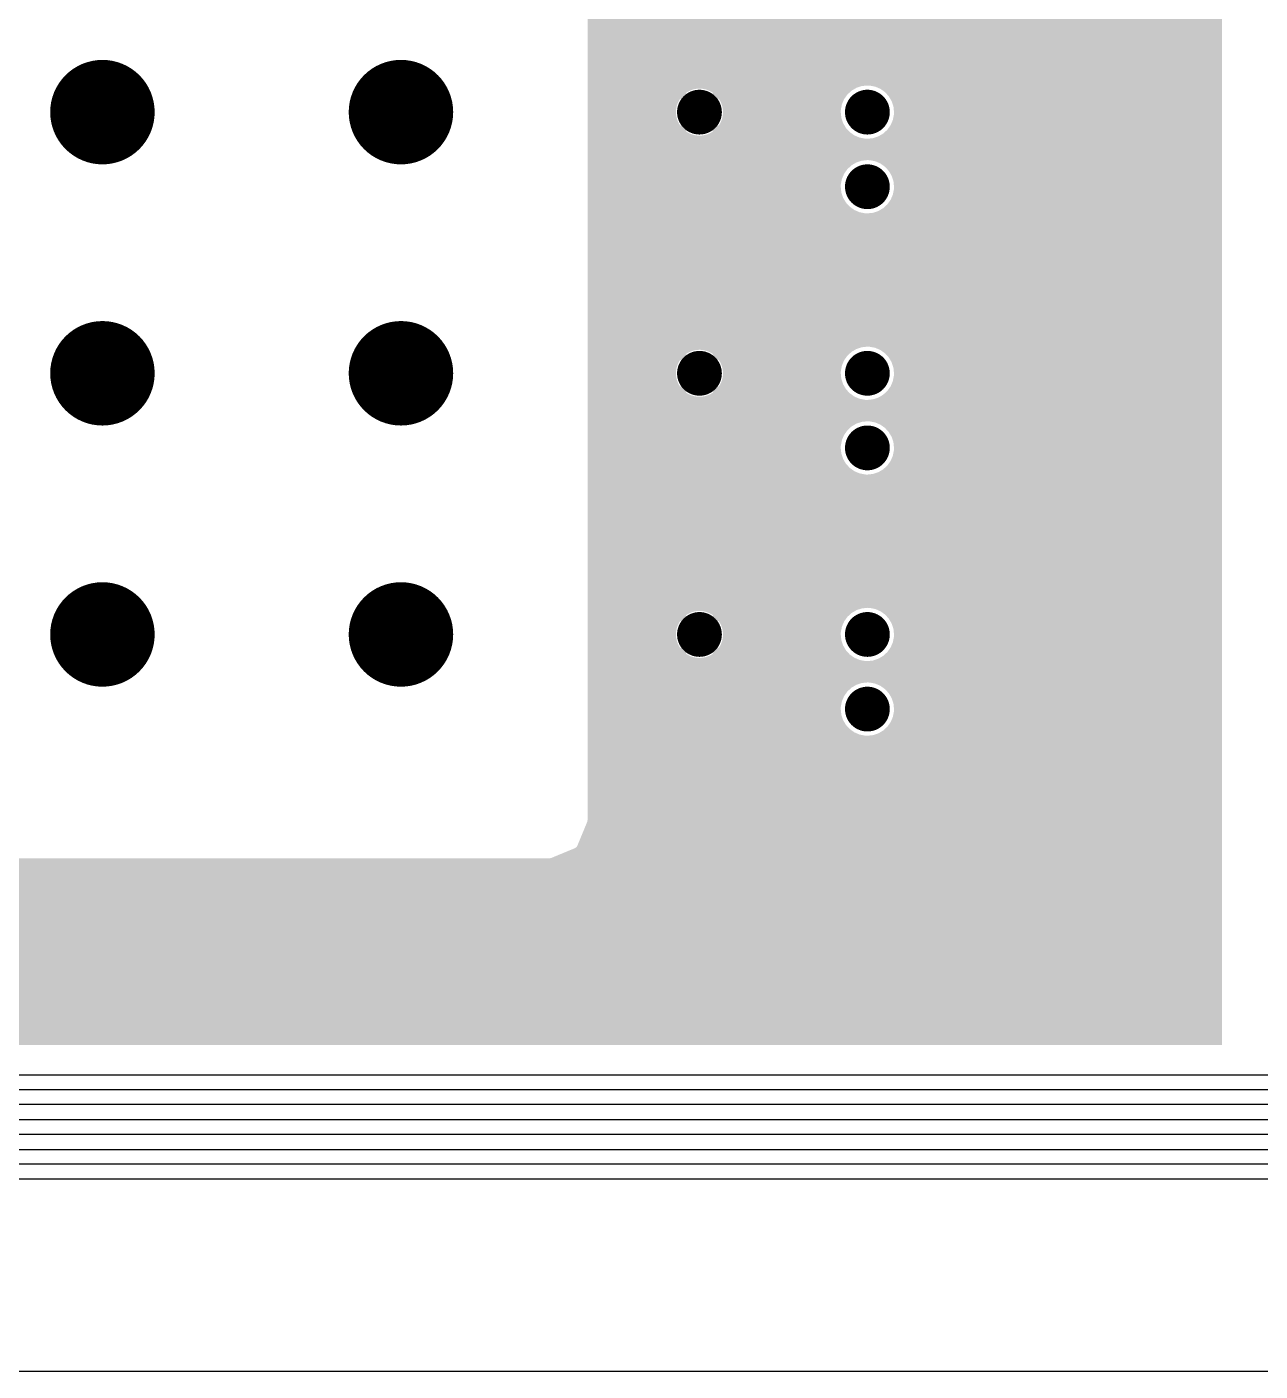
# Model space of a CAD drawing. Extents: x 295 to 953, y 10 to 290.
# Drawn here: x 743.4 to 778.03, y 85 to 122.75 of the extents above; entities that cross this region are included whole.
import ezdxf

# ---------------------------------------------------------------- set-up
doc = ezdxf.new("R2010")
doc.units = 0
doc.header["$LTSCALE"] = 5
doc.header["$MEASUREMENT"] = 0
doc.layers.get('0').update_dxf_attribs({"linetype": 'CONTINUOUS', "lineweight": 25})

msp = doc.modelspace()

# ---------------------------------------------------------------- linework, layer by layer
for p, q in [((547.92, 93.323), (820.335, 93.323)), ((547.501, 92.904), (820.754, 92.904)), ((821.173, 92.485), (547.082, 92.485)), ((546.663, 92.066), (821.592, 92.066)), ((822.011, 91.647), (546.243, 91.647)), ((545.824, 91.228), (822.43, 91.228)), ((822.849, 90.809), (545.405, 90.809)), ((823.269, 90.39), (544.986, 90.39)), ((510.427, 85), (863.527, 85.004)), ((510.427, 85), (863.527, 85.004))]:
    msp.add_line(p, q)
for points, const_width in [([(744.792, 120.355, 1), (746.259, 120.355, 1)], 1.467), ([(753.174, 120.355, 1), (754.641, 120.355, 1)], 1.467), ([(761.975, 120.355, 1), (762.604, 120.355, 1)], 0.629), ([(766.69, 120.355, 1), (767.319, 120.355, 1)], 0.629), ([(766.69, 118.26, 1), (767.319, 118.26, 1)], 0.629), ([(744.792, 113.021, 1), (746.259, 113.021, 1)], 1.467), ([(753.174, 113.021, 1), (754.641, 113.021, 1)], 1.467), ([(761.975, 113.021, 1), (762.604, 113.021, 1)], 0.629), ([(766.69, 113.021, 1), (767.319, 113.021, 1)], 0.629), ([(766.69, 110.926, 1), (767.319, 110.926, 1)], 0.629), ([(744.792, 105.687, 1), (746.259, 105.687, 1)], 1.467), ([(753.174, 105.687, 1), (754.641, 105.687, 1)], 1.467), ([(761.975, 105.687, 1), (762.604, 105.687, 1)], 0.629), ([(766.69, 105.687, 1), (767.319, 105.687, 1)], 0.629), ([(766.69, 103.591, 1), (767.319, 103.591, 1)], 0.629)]:
    msp.add_lwpolyline(points, format="xyb", close=True, dxfattribs=dict(const_width=const_width))
for points in [[(759.146, 121.103), (759.146, 124.846), (776.958, 121.103), (776.958, 124.846)], [(759.146, 121.087), (759.146, 121.103), (766.847, 121.087), (767.004, 121.103)], [(759.146, 121.037), (759.146, 121.087), (766.697, 121.037), (766.847, 121.087)], [(759.146, 121.015), (759.146, 121.037), (766.659, 121.015), (766.697, 121.037)], [(759.146, 121.014), (759.146, 121.015), (762.242, 121.014), (762.289, 121.015)], [(759.146, 121.009), (759.146, 121.014), (762.196, 121.009), (762.242, 121.014)], [(759.146, 121), (759.146, 121.009), (762.149, 121), (762.196, 121.009)], [(759.146, 120.989), (759.146, 121), (762.104, 120.989), (762.149, 121)], [(759.146, 120.974), (759.146, 120.989), (762.059, 120.974), (762.104, 120.989)], [(759.146, 120.956), (759.146, 120.974), (762.016, 120.956), (762.059, 120.974)], [(759.146, 120.935), (759.146, 120.956), (761.974, 120.935), (762.016, 120.956)], [(759.146, 120.911), (759.146, 120.935), (761.933, 120.911), (761.974, 120.935)], [(759.146, 120.893), (759.146, 120.911), (761.906, 120.893), (761.933, 120.911)], [(759.146, 120.773), (759.146, 120.893), (762.025, 120.773), (761.906, 120.893)], [(762.061, 120.794), (762.092, 120.809), (762.518, 120.794), (762.487, 120.809)], [(762.092, 120.809), (762.098, 120.811), (762.487, 120.809), (762.481, 120.811)], [(762.098, 120.811), (762.129, 120.823), (762.481, 120.811), (762.449, 120.823)], [(762.129, 120.823), (762.136, 120.825), (762.449, 120.823), (762.443, 120.825)], [(762.136, 120.825), (762.169, 120.835), (762.443, 120.825), (762.41, 120.835)], [(762.169, 120.835), (762.176, 120.836), (762.41, 120.835), (762.404, 120.836)], [(762.176, 120.836), (762.208, 120.843), (762.404, 120.836), (762.369, 120.843)], [(762.208, 120.843), (762.217, 120.844), (762.369, 120.843), (762.364, 120.844)], [(762.217, 120.844), (762.249, 120.848), (762.364, 120.844), (762.328, 120.848)], [(762.249, 120.848), (762.261, 120.849), (762.328, 120.848), (762.324, 120.849)], [(762.261, 120.849), (762.289, 120.85), (762.324, 120.849), (762.289, 120.85)], [(762.322, 121.015), (762.289, 121.015), (766.658, 121.015), (766.659, 121.015)], [(762.369, 121.011), (762.322, 121.015), (766.651, 121.011), (766.658, 121.015)], [(762.415, 121.003), (762.369, 121.011), (766.639, 121.003), (766.651, 121.011)], [(762.461, 120.993), (762.415, 121.003), (766.621, 120.993), (766.639, 121.003)], [(762.506, 120.979), (762.461, 120.993), (766.597, 120.979), (766.621, 120.993)], [(762.55, 120.962), (762.506, 120.979), (766.568, 120.962), (766.597, 120.979)], [(762.559, 120.957), (762.55, 120.962), (766.56, 120.957), (766.568, 120.962)], [(762.554, 120.773), (762.631, 120.851), (766.389, 120.773), (766.444, 120.851)], [(762.593, 120.942), (762.559, 120.957), (766.543, 120.942), (766.56, 120.957)], [(762.634, 120.919), (762.593, 120.942), (766.518, 120.919), (766.543, 120.942)], [(762.631, 120.851), (762.673, 120.893), (766.444, 120.851), (766.49, 120.893)], [(762.673, 120.893), (762.634, 120.919), (766.49, 120.893), (766.518, 120.919)], [(767.07, 121.101), (767.004, 121.103), (776.958, 121.101), (776.958, 121.103)], [(767.225, 121.07), (767.07, 121.101), (776.958, 121.07), (776.958, 121.101)], [(767.371, 121.008), (767.225, 121.07), (776.958, 121.008), (776.958, 121.07)], [(767.5, 120.916), (767.371, 121.008), (776.958, 120.916), (776.958, 121.008)], [(767.606, 120.799), (767.5, 120.916), (776.958, 120.799), (776.958, 120.916)], [(767.686, 120.663), (767.606, 120.799), (776.958, 120.663), (776.958, 120.799)], [(759.146, 120.739), (759.146, 120.773), (766.364, 120.739), (766.389, 120.773)], [(759.146, 120.699), (759.146, 120.739), (761.726, 120.699), (761.752, 120.739)], [(759.146, 120.658), (759.146, 120.699), (761.703, 120.658), (761.726, 120.699)], [(759.146, 120.616), (759.146, 120.658), (761.683, 120.616), (761.703, 120.658)], [(759.146, 120.572), (759.146, 120.616), (761.666, 120.572), (761.683, 120.616)], [(759.146, 120.527), (759.146, 120.572), (761.652, 120.527), (761.666, 120.572)], [(759.146, 120.481), (759.146, 120.527), (761.642, 120.481), (761.652, 120.527)], [(759.146, 120.435), (759.146, 120.481), (761.634, 120.435), (761.642, 120.481)], [(759.146, 120.388), (759.146, 120.435), (761.63, 120.388), (761.634, 120.435)], [(761.871, 120.619), (761.752, 120.739), (762.708, 120.619), (762.827, 120.739)], [(761.798, 120.403), (761.801, 120.43), (762.782, 120.403), (762.778, 120.43)], [(761.801, 120.43), (761.803, 120.443), (762.778, 120.43), (762.776, 120.443)], [(761.803, 120.443), (761.808, 120.47), (762.776, 120.443), (762.77, 120.47)], [(761.808, 120.47), (761.812, 120.483), (762.77, 120.47), (762.767, 120.483)], [(761.812, 120.483), (761.819, 120.509), (762.767, 120.483), (762.759, 120.509)], [(761.819, 120.509), (761.824, 120.521), (762.759, 120.509), (762.755, 120.521)], [(761.824, 120.521), (761.834, 120.547), (762.755, 120.521), (762.745, 120.547)], [(761.834, 120.547), (761.839, 120.559), (762.745, 120.547), (762.74, 120.559)], [(761.839, 120.559), (761.851, 120.584), (762.74, 120.559), (762.728, 120.584)], [(761.851, 120.584), (761.858, 120.596), (762.728, 120.584), (762.722, 120.596)], [(761.858, 120.596), (761.871, 120.619), (762.722, 120.596), (762.708, 120.619)], [(762.025, 120.773), (762.055, 120.791), (762.554, 120.773), (762.524, 120.791)], [(762.055, 120.791), (762.061, 120.794), (762.524, 120.791), (762.518, 120.794)], [(762.837, 120.724), (762.827, 120.739), (766.354, 120.724), (766.364, 120.739)], [(762.838, 120.722), (762.837, 120.724), (766.352, 120.722), (766.354, 120.724)], [(762.862, 120.684), (762.838, 120.722), (766.336, 120.684), (766.352, 120.722)], [(762.884, 120.642), (762.862, 120.684), (766.318, 120.642), (766.336, 120.684)], [(762.903, 120.599), (762.884, 120.642), (766.299, 120.599), (766.318, 120.642)], [(762.911, 120.576), (762.903, 120.599), (766.29, 120.576), (766.299, 120.599)], [(762.919, 120.555), (762.911, 120.576), (766.285, 120.555), (766.29, 120.576)], [(762.931, 120.509), (762.919, 120.555), (766.277, 120.509), (766.285, 120.555)], [(762.941, 120.463), (762.931, 120.509), (766.267, 120.463), (766.277, 120.509)], [(762.946, 120.421), (762.941, 120.463), (766.259, 120.421), (766.267, 120.463)], [(762.947, 120.417), (762.946, 120.421), (766.259, 120.417), (766.259, 120.421)], [(767.736, 120.513), (767.686, 120.663), (776.958, 120.513), (776.958, 120.663)], [(767.752, 120.355), (767.736, 120.513), (776.958, 120.355), (776.958, 120.513)], [(759.146, 120.341), (759.146, 120.388), (761.63, 120.341), (761.63, 120.388)], [(759.146, 120.294), (759.146, 120.341), (761.632, 120.294), (761.63, 120.341)], [(759.146, 120.247), (759.146, 120.294), (761.638, 120.247), (761.632, 120.294)], [(759.146, 120.201), (759.146, 120.247), (761.648, 120.201), (761.638, 120.247)], [(759.146, 120.156), (759.146, 120.201), (761.66, 120.156), (761.648, 120.201)], [(759.146, 120.112), (759.146, 120.156), (761.676, 120.112), (761.66, 120.156)], [(759.146, 120.069), (759.146, 120.112), (761.695, 120.069), (761.676, 120.112)], [(759.146, 120.027), (759.146, 120.069), (761.717, 120.027), (761.695, 120.069)], [(761.752, 119.972), (761.871, 120.091), (762.827, 119.972), (762.708, 120.091)], [(761.795, 120.362), (761.796, 120.389), (762.784, 120.362), (762.782, 120.389)], [(761.795, 120.349), (761.795, 120.362), (762.784, 120.349), (762.784, 120.362)], [(761.796, 120.321), (761.795, 120.349), (762.783, 120.321), (762.784, 120.349)], [(761.796, 120.389), (761.798, 120.403), (762.782, 120.389), (762.782, 120.403)], [(761.797, 120.308), (761.796, 120.321), (762.781, 120.308), (762.783, 120.321)], [(761.801, 120.281), (761.797, 120.308), (762.778, 120.281), (762.781, 120.308)], [(761.803, 120.268), (761.801, 120.281), (762.776, 120.268), (762.778, 120.281)], [(761.809, 120.241), (761.803, 120.268), (762.771, 120.241), (762.776, 120.268)], [(761.812, 120.228), (761.809, 120.241), (762.767, 120.228), (762.771, 120.241)], [(761.82, 120.202), (761.812, 120.228), (762.759, 120.202), (762.767, 120.228)], [(761.824, 120.189), (761.82, 120.202), (762.755, 120.189), (762.759, 120.202)], [(761.834, 120.163), (761.824, 120.189), (762.745, 120.163), (762.755, 120.189)], [(761.839, 120.151), (761.834, 120.163), (762.74, 120.151), (762.745, 120.163)], [(761.851, 120.127), (761.839, 120.151), (762.728, 120.127), (762.74, 120.151)], [(761.857, 120.115), (761.851, 120.127), (762.721, 120.115), (762.728, 120.127)], [(761.871, 120.091), (761.857, 120.115), (762.708, 120.091), (762.721, 120.115)], [(762.853, 120.011), (762.873, 120.048), (766.344, 120.011), (766.322, 120.048)], [(762.873, 120.048), (762.876, 120.052), (766.322, 120.048), (766.321, 120.052)], [(762.876, 120.052), (762.896, 120.095), (766.321, 120.052), (766.307, 120.095)], [(762.896, 120.095), (762.913, 120.139), (766.307, 120.095), (766.293, 120.139)], [(762.913, 120.139), (762.927, 120.184), (766.293, 120.139), (766.278, 120.184)], [(762.927, 120.184), (762.93, 120.198), (766.278, 120.184), (766.273, 120.198)], [(762.93, 120.198), (762.937, 120.229), (766.273, 120.198), (766.27, 120.229)], [(762.937, 120.229), (762.945, 120.276), (766.27, 120.229), (766.265, 120.276)], [(762.945, 120.276), (762.949, 120.323), (766.265, 120.276), (766.26, 120.323)], [(762.949, 120.37), (762.947, 120.417), (766.257, 120.37), (766.259, 120.417)], [(762.949, 120.355), (762.949, 120.37), (766.256, 120.355), (766.257, 120.37)], [(762.949, 120.323), (762.949, 120.355), (766.26, 120.323), (766.256, 120.355)], [(767.657, 119.989), (767.719, 120.134), (776.958, 119.989), (776.958, 120.134)], [(767.719, 120.134), (767.75, 120.289), (776.958, 120.134), (776.958, 120.289)], [(767.75, 120.289), (767.752, 120.355), (776.958, 120.289), (776.958, 120.355)], [(759.146, 119.987), (759.146, 120.027), (761.742, 119.987), (761.717, 120.027)], [(759.146, 119.972), (759.146, 119.987), (761.752, 119.972), (761.742, 119.987)], [(759.146, 119.937), (759.146, 119.972), (766.387, 119.937), (766.367, 119.972)], [(759.146, 119.818), (759.146, 119.937), (761.906, 119.818), (762.025, 119.937)], [(759.146, 119.792), (759.146, 119.818), (761.945, 119.792), (761.906, 119.818)], [(759.146, 119.769), (759.146, 119.792), (761.986, 119.769), (761.945, 119.792)], [(759.146, 119.749), (759.146, 119.769), (762.029, 119.749), (761.986, 119.769)], [(759.146, 119.732), (759.146, 119.749), (762.073, 119.732), (762.029, 119.749)], [(759.146, 119.718), (759.146, 119.732), (762.118, 119.718), (762.073, 119.732)], [(759.146, 119.707), (759.146, 119.718), (762.164, 119.707), (762.118, 119.718)], [(759.146, 119.7), (759.146, 119.707), (762.21, 119.7), (762.164, 119.707)], [(759.146, 119.696), (759.146, 119.7), (762.257, 119.696), (762.21, 119.7)], [(759.146, 119.695), (759.146, 119.696), (762.304, 119.695), (762.257, 119.696)], [(759.146, 119.641), (759.146, 119.695), (766.783, 119.641), (766.656, 119.695)], [(762.055, 119.92), (762.025, 119.937), (762.524, 119.92), (762.554, 119.937)], [(762.061, 119.917), (762.055, 119.92), (762.518, 119.917), (762.524, 119.92)], [(762.092, 119.902), (762.061, 119.917), (762.487, 119.902), (762.518, 119.917)], [(762.098, 119.9), (762.092, 119.902), (762.481, 119.9), (762.487, 119.902)], [(762.13, 119.887), (762.098, 119.9), (762.449, 119.887), (762.481, 119.9)], [(762.136, 119.885), (762.13, 119.887), (762.442, 119.885), (762.449, 119.887)], [(762.169, 119.876), (762.136, 119.885), (762.41, 119.876), (762.442, 119.885)], [(762.175, 119.874), (762.169, 119.876), (762.403, 119.874), (762.41, 119.876)], [(762.21, 119.867), (762.175, 119.874), (762.371, 119.867), (762.403, 119.874)], [(762.215, 119.866), (762.21, 119.867), (762.362, 119.866), (762.371, 119.867)], [(762.251, 119.862), (762.215, 119.866), (762.33, 119.862), (762.362, 119.866)], [(762.255, 119.862), (762.251, 119.862), (762.318, 119.862), (762.33, 119.862)], [(762.289, 119.861), (762.255, 119.862), (762.289, 119.861), (762.318, 119.862)], [(762.304, 119.695), (762.351, 119.698), (766.656, 119.695), (766.65, 119.698)], [(762.351, 119.698), (762.389, 119.703), (766.65, 119.698), (766.638, 119.703)], [(762.389, 119.703), (762.398, 119.704), (766.638, 119.703), (766.636, 119.704)], [(762.398, 119.704), (762.444, 119.714), (766.636, 119.704), (766.623, 119.714)], [(762.444, 119.714), (762.489, 119.726), (766.623, 119.714), (766.606, 119.726)], [(762.489, 119.726), (762.533, 119.742), (766.606, 119.726), (766.583, 119.742)], [(762.533, 119.742), (762.576, 119.761), (766.583, 119.742), (766.557, 119.761)], [(762.579, 119.911), (762.554, 119.937), (766.402, 119.911), (766.387, 119.937)], [(762.576, 119.761), (762.618, 119.783), (766.557, 119.761), (766.526, 119.783)], [(762.673, 119.818), (762.579, 119.911), (766.488, 119.818), (766.402, 119.911)], [(762.618, 119.783), (762.637, 119.795), (766.526, 119.783), (766.509, 119.795)], [(762.637, 119.795), (762.658, 119.808), (766.509, 119.795), (766.497, 119.808)], [(762.658, 119.808), (762.673, 119.818), (766.497, 119.808), (766.488, 119.818)], [(762.827, 119.972), (762.853, 120.011), (766.367, 119.972), (766.344, 120.011)], [(767.162, 119.624), (767.312, 119.673), (776.958, 119.624), (776.958, 119.673)], [(767.312, 119.673), (767.448, 119.753), (776.958, 119.673), (776.958, 119.753)], [(767.448, 119.753), (767.565, 119.86), (776.958, 119.753), (776.958, 119.86)], [(767.565, 119.86), (767.657, 119.989), (776.958, 119.86), (776.958, 119.989)], [(759.146, 119.61), (759.146, 119.641), (766.938, 119.61), (766.783, 119.641)], [(759.146, 119.607), (759.146, 119.61), (767.004, 119.607), (766.938, 119.61)], [(759.146, 119.008), (759.146, 119.607), (776.958, 119.008), (776.958, 119.607)], [(767.004, 119.607), (767.162, 119.624), (776.958, 119.607), (776.958, 119.624)], [(759.146, 118.991), (759.146, 119.008), (766.847, 118.991), (767.004, 119.008)], [(759.146, 118.942), (759.146, 118.991), (766.697, 118.942), (766.847, 118.991)], [(759.146, 118.862), (759.146, 118.942), (766.56, 118.862), (766.697, 118.942)], [(767.07, 119.005), (767.004, 119.008), (776.958, 119.005), (776.958, 119.008)], [(767.225, 118.975), (767.07, 119.005), (776.958, 118.975), (776.958, 119.005)], [(767.371, 118.912), (767.225, 118.975), (776.958, 118.912), (776.958, 118.975)], [(767.5, 118.82), (767.371, 118.912), (776.958, 118.82), (776.958, 118.912)], [(759.146, 118.755), (759.146, 118.862), (766.444, 118.755), (766.56, 118.862)], [(759.146, 118.626), (759.146, 118.755), (766.352, 118.626), (766.444, 118.755)], [(759.146, 118.481), (759.146, 118.626), (766.29, 118.481), (766.352, 118.626)], [(767.606, 118.704), (767.5, 118.82), (776.958, 118.704), (776.958, 118.82)], [(767.686, 118.567), (767.606, 118.704), (776.958, 118.567), (776.958, 118.704)], [(767.736, 118.417), (767.686, 118.567), (776.958, 118.417), (776.958, 118.567)], [(759.146, 118.326), (759.146, 118.481), (766.259, 118.326), (766.29, 118.481)], [(759.146, 118.26), (759.146, 118.326), (766.256, 118.26), (766.259, 118.326)], [(759.146, 118.103), (759.146, 118.26), (766.273, 118.103), (766.256, 118.26)], [(767.719, 118.039), (767.75, 118.194), (776.958, 118.039), (776.958, 118.194)], [(767.752, 118.26), (767.736, 118.417), (776.958, 118.26), (776.958, 118.417)], [(767.75, 118.194), (767.752, 118.26), (776.958, 118.194), (776.958, 118.26)], [(759.146, 117.952), (759.146, 118.103), (766.322, 117.952), (766.273, 118.103)], [(759.146, 117.816), (759.146, 117.952), (766.402, 117.816), (766.322, 117.952)], [(759.146, 117.699), (759.146, 117.816), (766.509, 117.699), (766.402, 117.816)], [(767.565, 117.765), (767.657, 117.893), (776.958, 117.765), (776.958, 117.893)], [(767.657, 117.893), (767.719, 118.039), (776.958, 117.893), (776.958, 118.039)], [(759.146, 117.608), (759.146, 117.699), (766.638, 117.608), (766.509, 117.699)], [(759.146, 117.545), (759.146, 117.608), (766.783, 117.545), (766.638, 117.608)], [(759.146, 117.515), (759.146, 117.545), (766.938, 117.515), (766.783, 117.545)], [(759.146, 117.512), (759.146, 117.515), (767.004, 117.512), (766.938, 117.515)], [(759.146, 113.769), (759.146, 117.512), (776.958, 113.769), (776.958, 117.512)], [(767.004, 117.512), (767.162, 117.528), (776.958, 117.512), (776.958, 117.528)], [(767.162, 117.528), (767.312, 117.578), (776.958, 117.528), (776.958, 117.578)], [(767.312, 117.578), (767.448, 117.658), (776.958, 117.578), (776.958, 117.658)], [(767.448, 117.658), (767.565, 117.765), (776.958, 117.658), (776.958, 117.765)], [(759.146, 113.752), (759.146, 113.769), (766.847, 113.752), (767.004, 113.769)], [(759.146, 113.703), (759.146, 113.752), (766.697, 113.703), (766.847, 113.752)], [(759.146, 113.681), (759.146, 113.703), (766.659, 113.681), (766.697, 113.703)], [(759.146, 113.679), (759.146, 113.681), (762.242, 113.679), (762.289, 113.681)], [(759.146, 113.674), (759.146, 113.679), (762.196, 113.674), (762.242, 113.679)], [(759.146, 113.666), (759.146, 113.674), (762.149, 113.666), (762.196, 113.674)], [(759.146, 113.655), (759.146, 113.666), (762.104, 113.655), (762.149, 113.666)], [(759.146, 113.64), (759.146, 113.655), (762.059, 113.64), (762.104, 113.655)], [(759.146, 113.622), (759.146, 113.64), (762.016, 113.622), (762.059, 113.64)], [(762.322, 113.68), (762.289, 113.681), (766.658, 113.68), (766.659, 113.681)], [(762.369, 113.676), (762.322, 113.68), (766.651, 113.676), (766.658, 113.68)], [(762.415, 113.669), (762.369, 113.676), (766.639, 113.669), (766.651, 113.676)], [(762.461, 113.658), (762.415, 113.669), (766.621, 113.658), (766.639, 113.669)], [(762.506, 113.645), (762.461, 113.658), (766.597, 113.645), (766.621, 113.658)], [(762.55, 113.628), (762.506, 113.645), (766.568, 113.628), (766.597, 113.645)], [(762.559, 113.623), (762.55, 113.628), (766.56, 113.623), (766.568, 113.628)], [(767.07, 113.766), (767.004, 113.769), (776.958, 113.766), (776.958, 113.769)], [(767.225, 113.736), (767.07, 113.766), (776.958, 113.736), (776.958, 113.766)], [(767.371, 113.673), (767.225, 113.736), (776.958, 113.673), (776.958, 113.736)], [(767.5, 113.582), (767.371, 113.673), (776.958, 113.582), (776.958, 113.673)], [(759.146, 113.601), (759.146, 113.622), (761.974, 113.601), (762.016, 113.622)], [(759.146, 113.577), (759.146, 113.601), (761.933, 113.577), (761.974, 113.601)], [(759.146, 113.558), (759.146, 113.577), (761.906, 113.558), (761.933, 113.577)], [(759.146, 113.439), (759.146, 113.558), (762.025, 113.439), (761.906, 113.558)], [(759.146, 113.404), (759.146, 113.439), (766.364, 113.404), (766.389, 113.439)], [(759.146, 113.365), (759.146, 113.404), (761.726, 113.365), (761.752, 113.404)], [(759.146, 113.324), (759.146, 113.365), (761.703, 113.324), (761.726, 113.365)], [(759.146, 113.282), (759.146, 113.324), (761.683, 113.282), (761.703, 113.324)], [(759.146, 113.238), (759.146, 113.282), (761.666, 113.238), (761.683, 113.282)], [(761.871, 113.285), (761.752, 113.404), (762.708, 113.285), (762.827, 113.404)], [(761.839, 113.225), (761.851, 113.25), (762.74, 113.225), (762.728, 113.25)], [(761.851, 113.25), (761.858, 113.261), (762.728, 113.25), (762.722, 113.261)], [(761.858, 113.261), (761.871, 113.285), (762.722, 113.261), (762.708, 113.285)], [(762.025, 113.439), (762.055, 113.456), (762.554, 113.439), (762.524, 113.456)], [(762.055, 113.456), (762.061, 113.46), (762.524, 113.456), (762.518, 113.46)], [(762.061, 113.46), (762.092, 113.474), (762.518, 113.46), (762.487, 113.474)], [(762.092, 113.474), (762.098, 113.477), (762.487, 113.474), (762.481, 113.477)], [(762.098, 113.477), (762.129, 113.489), (762.481, 113.477), (762.449, 113.489)], [(762.129, 113.489), (762.136, 113.491), (762.449, 113.489), (762.443, 113.491)], [(762.136, 113.491), (762.169, 113.501), (762.443, 113.491), (762.41, 113.501)], [(762.169, 113.501), (762.176, 113.502), (762.41, 113.501), (762.404, 113.502)], [(762.176, 113.502), (762.208, 113.509), (762.404, 113.502), (762.369, 113.509)], [(762.208, 113.509), (762.217, 113.51), (762.369, 113.509), (762.364, 113.51)], [(762.217, 113.51), (762.249, 113.514), (762.364, 113.51), (762.328, 113.514)], [(762.249, 113.514), (762.261, 113.514), (762.328, 113.514), (762.324, 113.514)], [(762.261, 113.514), (762.289, 113.516), (762.324, 113.514), (762.289, 113.516)], [(762.554, 113.439), (762.631, 113.516), (766.389, 113.439), (766.444, 113.516)], [(762.593, 113.607), (762.559, 113.623), (766.543, 113.607), (766.56, 113.623)], [(762.634, 113.584), (762.593, 113.607), (766.518, 113.584), (766.543, 113.607)], [(762.631, 113.516), (762.673, 113.558), (766.444, 113.516), (766.49, 113.558)], [(762.673, 113.558), (762.634, 113.584), (766.49, 113.558), (766.518, 113.584)], [(762.837, 113.389), (762.827, 113.404), (766.354, 113.389), (766.364, 113.404)], [(762.838, 113.387), (762.837, 113.389), (766.352, 113.387), (766.354, 113.389)], [(762.862, 113.35), (762.838, 113.387), (766.336, 113.35), (766.352, 113.387)], [(762.884, 113.308), (762.862, 113.35), (766.318, 113.308), (766.336, 113.35)], [(762.903, 113.265), (762.884, 113.308), (766.299, 113.265), (766.318, 113.308)], [(762.911, 113.242), (762.903, 113.265), (766.29, 113.242), (766.299, 113.265)], [(767.606, 113.465), (767.5, 113.582), (776.958, 113.465), (776.958, 113.582)], [(767.686, 113.329), (767.606, 113.465), (776.958, 113.329), (776.958, 113.465)], [(767.736, 113.178), (767.686, 113.329), (776.958, 113.178), (776.958, 113.329)], [(759.146, 113.193), (759.146, 113.238), (761.652, 113.193), (761.666, 113.238)], [(759.146, 113.147), (759.146, 113.193), (761.642, 113.147), (761.652, 113.193)], [(759.146, 113.101), (759.146, 113.147), (761.634, 113.101), (761.642, 113.147)], [(759.146, 113.054), (759.146, 113.101), (761.63, 113.054), (761.634, 113.101)], [(759.146, 113.007), (759.146, 113.054), (761.63, 113.007), (761.63, 113.054)], [(759.146, 112.96), (759.146, 113.007), (761.632, 112.96), (761.63, 113.007)], [(759.146, 112.913), (759.146, 112.96), (761.638, 112.913), (761.632, 112.96)], [(759.146, 112.867), (759.146, 112.913), (761.648, 112.867), (761.638, 112.913)], [(761.795, 113.028), (761.796, 113.055), (762.784, 113.028), (762.782, 113.055)], [(761.795, 113.015), (761.795, 113.028), (762.784, 113.015), (762.784, 113.028)], [(761.796, 112.987), (761.795, 113.015), (762.783, 112.987), (762.784, 113.015)], [(761.796, 113.055), (761.798, 113.068), (762.782, 113.055), (762.782, 113.068)], [(761.797, 112.974), (761.796, 112.987), (762.781, 112.974), (762.783, 112.987)], [(761.801, 112.946), (761.797, 112.974), (762.778, 112.946), (762.781, 112.974)], [(761.798, 113.068), (761.801, 113.096), (762.782, 113.068), (762.778, 113.096)], [(761.801, 113.096), (761.803, 113.109), (762.778, 113.096), (762.776, 113.109)], [(761.803, 112.934), (761.801, 112.946), (762.776, 112.934), (762.778, 112.946)], [(761.803, 113.109), (761.808, 113.136), (762.776, 113.109), (762.77, 113.136)], [(761.809, 112.906), (761.803, 112.934), (762.771, 112.906), (762.776, 112.934)], [(761.808, 113.136), (761.812, 113.148), (762.77, 113.136), (762.767, 113.148)], [(761.812, 112.894), (761.809, 112.906), (762.767, 112.894), (762.771, 112.906)], [(761.812, 113.148), (761.819, 113.175), (762.767, 113.148), (762.759, 113.175)], [(761.82, 112.867), (761.812, 112.894), (762.759, 112.867), (762.767, 112.894)], [(761.819, 113.175), (761.824, 113.187), (762.759, 113.175), (762.755, 113.187)], [(761.824, 113.187), (761.834, 113.213), (762.755, 113.187), (762.745, 113.213)], [(761.834, 113.213), (761.839, 113.225), (762.745, 113.213), (762.74, 113.225)], [(762.919, 113.221), (762.911, 113.242), (766.285, 113.221), (766.29, 113.242)], [(762.931, 113.175), (762.919, 113.221), (766.277, 113.175), (766.285, 113.221)], [(762.93, 112.864), (762.937, 112.895), (766.273, 112.864), (766.27, 112.895)], [(762.941, 113.129), (762.931, 113.175), (766.267, 113.129), (766.277, 113.175)], [(762.937, 112.895), (762.945, 112.942), (766.27, 112.895), (766.265, 112.942)], [(762.946, 113.087), (762.941, 113.129), (766.259, 113.087), (766.267, 113.129)], [(762.945, 112.942), (762.949, 112.989), (766.265, 112.942), (766.26, 112.989)], [(762.947, 113.082), (762.946, 113.087), (766.259, 113.082), (766.259, 113.087)], [(762.949, 113.036), (762.947, 113.082), (766.257, 113.036), (766.259, 113.082)], [(762.949, 113.021), (762.949, 113.036), (766.256, 113.021), (766.257, 113.036)], [(762.949, 112.989), (762.949, 113.021), (766.26, 112.989), (766.256, 113.021)], [(767.719, 112.8), (767.75, 112.955), (776.958, 112.8), (776.958, 112.955)], [(767.752, 113.021), (767.736, 113.178), (776.958, 113.021), (776.958, 113.178)], [(767.75, 112.955), (767.752, 113.021), (776.958, 112.955), (776.958, 113.021)], [(759.146, 112.822), (759.146, 112.867), (761.66, 112.822), (761.648, 112.867)], [(759.146, 112.777), (759.146, 112.822), (761.676, 112.777), (761.66, 112.822)], [(759.146, 112.734), (759.146, 112.777), (761.695, 112.734), (761.676, 112.777)], [(759.146, 112.693), (759.146, 112.734), (761.717, 112.693), (761.695, 112.734)], [(759.146, 112.653), (759.146, 112.693), (761.742, 112.653), (761.717, 112.693)], [(759.146, 112.638), (759.146, 112.653), (761.752, 112.638), (761.742, 112.653)], [(759.146, 112.603), (759.146, 112.638), (766.387, 112.603), (766.367, 112.638)], [(759.146, 112.484), (759.146, 112.603), (761.906, 112.484), (762.025, 112.603)], [(761.752, 112.638), (761.871, 112.757), (762.827, 112.638), (762.708, 112.757)], [(761.824, 112.855), (761.82, 112.867), (762.755, 112.855), (762.759, 112.867)], [(761.834, 112.829), (761.824, 112.855), (762.745, 112.829), (762.755, 112.855)], [(761.839, 112.817), (761.834, 112.829), (762.74, 112.817), (762.745, 112.829)], [(761.851, 112.792), (761.839, 112.817), (762.728, 112.792), (762.74, 112.817)], [(761.857, 112.781), (761.851, 112.792), (762.721, 112.781), (762.728, 112.792)], [(761.871, 112.757), (761.857, 112.781), (762.708, 112.757), (762.721, 112.781)], [(762.055, 112.586), (762.025, 112.603), (762.524, 112.586), (762.554, 112.603)], [(762.061, 112.583), (762.055, 112.586), (762.518, 112.583), (762.524, 112.586)], [(762.092, 112.568), (762.061, 112.583), (762.487, 112.568), (762.518, 112.583)], [(762.098, 112.565), (762.092, 112.568), (762.481, 112.565), (762.487, 112.568)], [(762.13, 112.553), (762.098, 112.565), (762.449, 112.553), (762.481, 112.565)], [(762.136, 112.551), (762.13, 112.553), (762.442, 112.551), (762.449, 112.553)], [(762.169, 112.542), (762.136, 112.551), (762.41, 112.542), (762.442, 112.551)], [(762.175, 112.54), (762.169, 112.542), (762.403, 112.54), (762.41, 112.542)], [(762.21, 112.533), (762.175, 112.54), (762.371, 112.533), (762.403, 112.54)], [(762.215, 112.532), (762.21, 112.533), (762.362, 112.532), (762.371, 112.533)], [(762.251, 112.528), (762.215, 112.532), (762.33, 112.528), (762.362, 112.532)], [(762.255, 112.528), (762.251, 112.528), (762.318, 112.528), (762.33, 112.528)], [(762.289, 112.527), (762.255, 112.528), (762.289, 112.527), (762.318, 112.528)], [(762.579, 112.577), (762.554, 112.603), (766.402, 112.577), (766.387, 112.603)], [(762.673, 112.484), (762.579, 112.577), (766.488, 112.484), (766.402, 112.577)], [(762.827, 112.638), (762.853, 112.677), (766.367, 112.638), (766.344, 112.677)], [(762.853, 112.677), (762.873, 112.714), (766.344, 112.677), (766.322, 112.714)], [(762.873, 112.714), (762.876, 112.718), (766.322, 112.714), (766.321, 112.718)], [(762.876, 112.718), (762.896, 112.761), (766.321, 112.718), (766.307, 112.761)], [(762.896, 112.761), (762.913, 112.804), (766.307, 112.761), (766.293, 112.804)], [(762.913, 112.804), (762.927, 112.849), (766.293, 112.804), (766.278, 112.849)], [(762.927, 112.849), (762.93, 112.864), (766.278, 112.849), (766.273, 112.864)], [(767.448, 112.419), (767.565, 112.526), (776.958, 112.419), (776.958, 112.526)], [(767.565, 112.526), (767.657, 112.655), (776.958, 112.526), (776.958, 112.655)], [(767.657, 112.655), (767.719, 112.8), (776.958, 112.655), (776.958, 112.8)], [(759.146, 112.458), (759.146, 112.484), (761.945, 112.458), (761.906, 112.484)], [(759.146, 112.435), (759.146, 112.458), (761.986, 112.435), (761.945, 112.458)], [(759.146, 112.415), (759.146, 112.435), (762.029, 112.415), (761.986, 112.435)], [(759.146, 112.398), (759.146, 112.415), (762.073, 112.398), (762.029, 112.415)], [(759.146, 112.384), (759.146, 112.398), (762.118, 112.384), (762.073, 112.398)], [(759.146, 112.373), (759.146, 112.384), (762.164, 112.373), (762.118, 112.384)], [(759.146, 112.366), (759.146, 112.373), (762.21, 112.366), (762.164, 112.373)], [(759.146, 112.362), (759.146, 112.366), (762.257, 112.362), (762.21, 112.366)], [(759.146, 112.361), (759.146, 112.362), (762.304, 112.361), (762.257, 112.362)], [(759.146, 112.306), (759.146, 112.361), (766.783, 112.306), (766.656, 112.361)], [(759.146, 112.276), (759.146, 112.306), (766.938, 112.276), (766.783, 112.306)], [(759.146, 112.273), (759.146, 112.276), (767.004, 112.273), (766.938, 112.276)], [(759.146, 111.674), (759.146, 112.273), (776.958, 111.674), (776.958, 112.273)], [(762.304, 112.361), (762.351, 112.364), (766.656, 112.361), (766.65, 112.364)], [(762.351, 112.364), (762.389, 112.369), (766.65, 112.364), (766.638, 112.369)], [(762.389, 112.369), (762.398, 112.37), (766.638, 112.369), (766.636, 112.37)], [(762.398, 112.37), (762.444, 112.379), (766.636, 112.37), (766.623, 112.379)], [(762.444, 112.379), (762.489, 112.392), (766.623, 112.379), (766.606, 112.392)], [(762.489, 112.392), (762.533, 112.408), (766.606, 112.392), (766.583, 112.408)], [(762.533, 112.408), (762.576, 112.427), (766.583, 112.408), (766.557, 112.427)], [(762.576, 112.427), (762.618, 112.449), (766.557, 112.427), (766.526, 112.449)], [(762.618, 112.449), (762.637, 112.46), (766.526, 112.449), (766.509, 112.46)], [(762.637, 112.46), (762.658, 112.473), (766.509, 112.46), (766.497, 112.473)], [(762.658, 112.473), (762.673, 112.484), (766.497, 112.473), (766.488, 112.484)], [(767.004, 112.273), (767.162, 112.29), (776.958, 112.273), (776.958, 112.29)], [(767.162, 112.29), (767.312, 112.339), (776.958, 112.29), (776.958, 112.339)], [(767.312, 112.339), (767.448, 112.419), (776.958, 112.339), (776.958, 112.419)], [(759.146, 111.657), (759.146, 111.674), (766.847, 111.657), (767.004, 111.674)], [(759.146, 111.608), (759.146, 111.657), (766.697, 111.608), (766.847, 111.657)], [(759.146, 111.528), (759.146, 111.608), (766.56, 111.528), (766.697, 111.608)], [(759.146, 111.421), (759.146, 111.528), (766.444, 111.421), (766.56, 111.528)], [(759.146, 111.292), (759.146, 111.421), (766.352, 111.292), (766.444, 111.421)], [(767.07, 111.671), (767.004, 111.674), (776.958, 111.671), (776.958, 111.674)], [(767.225, 111.64), (767.07, 111.671), (776.958, 111.64), (776.958, 111.671)], [(767.371, 111.578), (767.225, 111.64), (776.958, 111.578), (776.958, 111.64)], [(767.5, 111.486), (767.371, 111.578), (776.958, 111.486), (776.958, 111.578)], [(767.606, 111.37), (767.5, 111.486), (776.958, 111.37), (776.958, 111.486)], [(767.686, 111.233), (767.606, 111.37), (776.958, 111.233), (776.958, 111.37)], [(759.146, 111.147), (759.146, 111.292), (766.29, 111.147), (766.352, 111.292)], [(759.146, 110.991), (759.146, 111.147), (766.259, 110.991), (766.29, 111.147)], [(759.146, 110.926), (759.146, 110.991), (766.256, 110.926), (766.259, 110.991)], [(767.736, 111.083), (767.686, 111.233), (776.958, 111.083), (776.958, 111.233)], [(767.752, 110.926), (767.736, 111.083), (776.958, 110.926), (776.958, 111.083)], [(759.146, 110.768), (759.146, 110.926), (766.273, 110.768), (766.256, 110.926)], [(759.146, 110.618), (759.146, 110.768), (766.322, 110.618), (766.273, 110.768)], [(759.146, 110.482), (759.146, 110.618), (766.402, 110.482), (766.322, 110.618)], [(767.657, 110.559), (767.719, 110.705), (776.958, 110.559), (776.958, 110.705)], [(767.719, 110.705), (767.75, 110.86), (776.958, 110.705), (776.958, 110.86)], [(767.75, 110.86), (767.752, 110.926), (776.958, 110.86), (776.958, 110.926)], [(759.146, 110.365), (759.146, 110.482), (766.509, 110.365), (766.402, 110.482)], [(759.146, 110.273), (759.146, 110.365), (766.638, 110.273), (766.509, 110.365)], [(759.146, 110.211), (759.146, 110.273), (766.783, 110.211), (766.638, 110.273)], [(767.162, 110.194), (767.312, 110.244), (776.958, 110.194), (776.958, 110.244)], [(767.312, 110.244), (767.448, 110.323), (776.958, 110.244), (776.958, 110.323)], [(767.448, 110.323), (767.565, 110.43), (776.958, 110.323), (776.958, 110.43)], [(767.565, 110.43), (767.657, 110.559), (776.958, 110.43), (776.958, 110.559)], [(759.146, 110.18), (759.146, 110.211), (766.938, 110.18), (766.783, 110.211)], [(759.146, 110.177), (759.146, 110.18), (767.004, 110.177), (766.938, 110.18)], [(759.146, 106.435), (759.146, 110.177), (776.958, 106.435), (776.958, 110.177)], [(767.004, 110.177), (767.162, 110.194), (776.958, 110.177), (776.958, 110.194)], [(759.146, 106.418), (759.146, 106.435), (766.847, 106.418), (767.004, 106.435)], [(759.146, 106.369), (759.146, 106.418), (766.697, 106.369), (766.847, 106.418)], [(759.146, 106.347), (759.146, 106.369), (766.659, 106.347), (766.697, 106.369)], [(759.146, 106.345), (759.146, 106.347), (762.242, 106.345), (762.289, 106.347)], [(759.146, 106.34), (759.146, 106.345), (762.196, 106.34), (762.242, 106.345)], [(759.146, 106.332), (759.146, 106.34), (762.149, 106.332), (762.196, 106.34)], [(759.146, 106.32), (759.146, 106.332), (762.104, 106.32), (762.149, 106.332)], [(759.146, 106.305), (759.146, 106.32), (762.059, 106.305), (762.104, 106.32)], [(759.146, 106.287), (759.146, 106.305), (762.016, 106.287), (762.059, 106.305)], [(759.146, 106.266), (759.146, 106.287), (761.974, 106.266), (762.016, 106.287)], [(759.146, 106.242), (759.146, 106.266), (761.933, 106.242), (761.974, 106.266)], [(759.146, 106.224), (759.146, 106.242), (761.906, 106.224), (761.933, 106.242)], [(759.146, 106.105), (759.146, 106.224), (762.025, 106.105), (761.906, 106.224)], [(759.146, 106.07), (759.146, 106.105), (766.364, 106.07), (766.389, 106.105)], [(762.025, 106.105), (762.055, 106.122), (762.554, 106.105), (762.524, 106.122)], [(762.055, 106.122), (762.061, 106.125), (762.524, 106.122), (762.518, 106.125)], [(762.061, 106.125), (762.092, 106.14), (762.518, 106.125), (762.487, 106.14)], [(762.092, 106.14), (762.098, 106.143), (762.487, 106.14), (762.481, 106.143)], [(762.098, 106.143), (762.129, 106.155), (762.481, 106.143), (762.449, 106.155)], [(762.129, 106.155), (762.136, 106.157), (762.449, 106.155), (762.443, 106.157)], [(762.136, 106.157), (762.169, 106.166), (762.443, 106.157), (762.41, 106.166)], [(762.169, 106.166), (762.176, 106.168), (762.41, 106.166), (762.404, 106.168)], [(762.176, 106.168), (762.208, 106.175), (762.404, 106.168), (762.369, 106.175)], [(762.208, 106.175), (762.217, 106.176), (762.369, 106.175), (762.364, 106.176)], [(762.217, 106.176), (762.249, 106.18), (762.364, 106.176), (762.328, 106.18)], [(762.249, 106.18), (762.261, 106.18), (762.328, 106.18), (762.324, 106.18)], [(762.261, 106.18), (762.289, 106.181), (762.324, 106.18), (762.289, 106.181)], [(762.322, 106.346), (762.289, 106.347), (766.658, 106.346), (766.659, 106.347)], [(762.369, 106.342), (762.322, 106.346), (766.651, 106.342), (766.658, 106.346)], [(762.415, 106.335), (762.369, 106.342), (766.639, 106.335), (766.651, 106.342)], [(762.461, 106.324), (762.415, 106.335), (766.621, 106.324), (766.639, 106.335)], [(762.506, 106.31), (762.461, 106.324), (766.597, 106.31), (766.621, 106.324)], [(762.55, 106.293), (762.506, 106.31), (766.568, 106.293), (766.597, 106.31)], [(762.559, 106.289), (762.55, 106.293), (766.56, 106.289), (766.568, 106.293)], [(762.554, 106.105), (762.631, 106.182), (766.389, 106.105), (766.444, 106.182)], [(762.593, 106.273), (762.559, 106.289), (766.543, 106.273), (766.56, 106.289)], [(762.634, 106.25), (762.593, 106.273), (766.518, 106.25), (766.543, 106.273)], [(762.631, 106.182), (762.673, 106.224), (766.444, 106.182), (766.49, 106.224)], [(762.673, 106.224), (762.634, 106.25), (766.49, 106.224), (766.518, 106.25)], [(767.07, 106.432), (767.004, 106.435), (776.958, 106.432), (776.958, 106.435)], [(767.225, 106.402), (767.07, 106.432), (776.958, 106.402), (776.958, 106.432)], [(767.371, 106.339), (767.225, 106.402), (776.958, 106.339), (776.958, 106.402)], [(767.5, 106.247), (767.371, 106.339), (776.958, 106.247), (776.958, 106.339)], [(767.606, 106.131), (767.5, 106.247), (776.958, 106.131), (776.958, 106.247)], [(767.686, 105.994), (767.606, 106.131), (776.958, 105.994), (776.958, 106.131)], [(759.146, 106.031), (759.146, 106.07), (761.726, 106.031), (761.752, 106.07)], [(759.146, 105.99), (759.146, 106.031), (761.703, 105.99), (761.726, 106.031)], [(759.146, 105.947), (759.146, 105.99), (761.683, 105.947), (761.703, 105.99)], [(759.146, 105.904), (759.146, 105.947), (761.666, 105.904), (761.683, 105.947)], [(759.146, 105.859), (759.146, 105.904), (761.652, 105.859), (761.666, 105.904)], [(759.146, 105.813), (759.146, 105.859), (761.642, 105.813), (761.652, 105.859)], [(759.146, 105.766), (759.146, 105.813), (761.634, 105.766), (761.642, 105.813)], [(759.146, 105.719), (759.146, 105.766), (761.63, 105.719), (761.634, 105.766)], [(759.146, 105.672), (759.146, 105.719), (761.63, 105.672), (761.63, 105.719)], [(761.871, 105.951), (761.752, 106.07), (762.708, 105.951), (762.827, 106.07)], [(761.795, 105.693), (761.796, 105.721), (762.784, 105.693), (762.782, 105.721)], [(761.796, 105.721), (761.798, 105.734), (762.782, 105.721), (762.782, 105.734)], [(761.798, 105.734), (761.801, 105.761), (762.782, 105.734), (762.778, 105.761)], [(761.801, 105.761), (761.803, 105.774), (762.778, 105.761), (762.776, 105.774)], [(761.803, 105.774), (761.808, 105.801), (762.776, 105.774), (762.77, 105.801)], [(761.808, 105.801), (761.812, 105.814), (762.77, 105.801), (762.767, 105.814)], [(761.812, 105.814), (761.819, 105.841), (762.767, 105.814), (762.759, 105.841)], [(761.819, 105.841), (761.824, 105.853), (762.759, 105.841), (762.755, 105.853)], [(761.824, 105.853), (761.834, 105.879), (762.755, 105.853), (762.745, 105.879)], [(761.834, 105.879), (761.839, 105.891), (762.745, 105.879), (762.74, 105.891)], [(761.839, 105.891), (761.851, 105.916), (762.74, 105.891), (762.728, 105.916)], [(761.851, 105.916), (761.858, 105.927), (762.728, 105.916), (762.722, 105.927)], [(761.858, 105.927), (761.871, 105.951), (762.722, 105.927), (762.708, 105.951)], [(762.837, 106.055), (762.827, 106.07), (766.354, 106.055), (766.364, 106.07)], [(762.838, 106.053), (762.837, 106.055), (766.352, 106.053), (766.354, 106.055)], [(762.862, 106.015), (762.838, 106.053), (766.336, 106.015), (766.352, 106.053)], [(762.884, 105.974), (762.862, 106.015), (766.318, 105.974), (766.336, 106.015)], [(762.903, 105.931), (762.884, 105.974), (766.299, 105.931), (766.318, 105.974)], [(762.911, 105.908), (762.903, 105.931), (766.29, 105.908), (766.299, 105.931)], [(762.919, 105.886), (762.911, 105.908), (766.285, 105.886), (766.29, 105.908)], [(762.931, 105.841), (762.919, 105.886), (766.277, 105.841), (766.285, 105.886)], [(762.941, 105.795), (762.931, 105.841), (766.267, 105.795), (766.277, 105.841)], [(762.946, 105.753), (762.941, 105.795), (766.259, 105.753), (766.267, 105.795)], [(762.947, 105.748), (762.946, 105.753), (766.259, 105.748), (766.259, 105.753)], [(762.949, 105.701), (762.947, 105.748), (766.257, 105.701), (766.259, 105.748)], [(762.949, 105.687), (762.949, 105.701), (766.256, 105.687), (766.257, 105.701)], [(767.736, 105.844), (767.686, 105.994), (776.958, 105.844), (776.958, 105.994)], [(767.752, 105.687), (767.736, 105.844), (776.958, 105.687), (776.958, 105.844)], [(759.146, 105.625), (759.146, 105.672), (761.632, 105.625), (761.63, 105.672)], [(759.146, 105.579), (759.146, 105.625), (761.638, 105.579), (761.632, 105.625)], [(759.146, 105.533), (759.146, 105.579), (761.648, 105.533), (761.638, 105.579)], [(759.146, 105.487), (759.146, 105.533), (761.66, 105.487), (761.648, 105.533)], [(759.146, 105.443), (759.146, 105.487), (761.676, 105.443), (761.66, 105.487)], [(759.146, 105.4), (759.146, 105.443), (761.695, 105.4), (761.676, 105.443)], [(759.146, 105.358), (759.146, 105.4), (761.717, 105.358), (761.695, 105.4)], [(759.146, 105.318), (759.146, 105.358), (761.742, 105.318), (761.717, 105.358)], [(761.752, 105.304), (761.871, 105.423), (762.827, 105.304), (762.708, 105.423)], [(761.795, 105.68), (761.795, 105.693), (762.784, 105.68), (762.784, 105.693)], [(761.796, 105.653), (761.795, 105.68), (762.783, 105.653), (762.784, 105.68)], [(761.797, 105.64), (761.796, 105.653), (762.781, 105.64), (762.783, 105.653)], [(761.801, 105.612), (761.797, 105.64), (762.778, 105.612), (762.781, 105.64)], [(761.803, 105.599), (761.801, 105.612), (762.776, 105.599), (762.778, 105.612)], [(761.809, 105.572), (761.803, 105.599), (762.771, 105.572), (762.776, 105.599)], [(761.812, 105.56), (761.809, 105.572), (762.767, 105.56), (762.771, 105.572)], [(761.82, 105.533), (761.812, 105.56), (762.759, 105.533), (762.767, 105.56)], [(761.824, 105.521), (761.82, 105.533), (762.755, 105.521), (762.759, 105.533)], [(761.834, 105.495), (761.824, 105.521), (762.745, 105.495), (762.755, 105.521)], [(761.839, 105.483), (761.834, 105.495), (762.74, 105.483), (762.745, 105.495)], [(761.851, 105.458), (761.839, 105.483), (762.728, 105.458), (762.74, 105.483)], [(761.857, 105.447), (761.851, 105.458), (762.721, 105.447), (762.728, 105.458)], [(761.871, 105.423), (761.857, 105.447), (762.708, 105.423), (762.721, 105.447)], [(762.827, 105.304), (762.853, 105.343), (766.367, 105.304), (766.344, 105.343)], [(762.853, 105.343), (762.873, 105.379), (766.344, 105.343), (766.322, 105.379)], [(762.873, 105.379), (762.876, 105.384), (766.322, 105.379), (766.321, 105.384)], [(762.876, 105.384), (762.896, 105.426), (766.321, 105.384), (766.307, 105.426)], [(762.896, 105.426), (762.913, 105.47), (766.307, 105.426), (766.293, 105.47)], [(762.913, 105.47), (762.927, 105.515), (766.293, 105.47), (766.278, 105.515)], [(762.927, 105.515), (762.93, 105.53), (766.278, 105.515), (766.273, 105.53)], [(762.93, 105.53), (762.937, 105.561), (766.273, 105.53), (766.27, 105.561)], [(762.937, 105.561), (762.945, 105.607), (766.27, 105.561), (766.265, 105.607)], [(762.945, 105.607), (762.949, 105.654), (766.265, 105.607), (766.26, 105.654)], [(762.949, 105.654), (762.949, 105.687), (766.26, 105.654), (766.256, 105.687)], [(767.565, 105.192), (767.657, 105.32), (776.958, 105.192), (776.958, 105.32)], [(767.657, 105.32), (767.719, 105.466), (776.958, 105.32), (776.958, 105.466)], [(767.719, 105.466), (767.75, 105.621), (776.958, 105.466), (776.958, 105.621)], [(767.75, 105.621), (767.752, 105.687), (776.958, 105.621), (776.958, 105.687)], [(759.146, 105.304), (759.146, 105.318), (761.752, 105.304), (761.742, 105.318)], [(759.146, 105.269), (759.146, 105.304), (766.387, 105.269), (766.367, 105.304)], [(759.146, 105.149), (759.146, 105.269), (761.906, 105.149), (762.025, 105.269)], [(759.146, 105.124), (759.146, 105.149), (761.945, 105.124), (761.906, 105.149)], [(759.146, 105.1), (759.146, 105.124), (761.986, 105.1), (761.945, 105.124)], [(759.146, 105.08), (759.146, 105.1), (762.029, 105.08), (761.986, 105.1)], [(759.146, 105.063), (759.146, 105.08), (762.073, 105.063), (762.029, 105.08)], [(759.146, 105.049), (759.146, 105.063), (762.118, 105.049), (762.073, 105.063)], [(759.146, 105.039), (759.146, 105.049), (762.164, 105.039), (762.118, 105.049)], [(759.146, 105.032), (759.146, 105.039), (762.21, 105.032), (762.164, 105.039)], [(759.146, 105.028), (759.146, 105.032), (762.257, 105.028), (762.21, 105.032)], [(759.146, 105.027), (759.146, 105.028), (762.304, 105.027), (762.257, 105.028)], [(759.146, 104.972), (759.146, 105.027), (766.783, 104.972), (766.656, 105.027)], [(759.146, 104.942), (759.146, 104.972), (766.938, 104.942), (766.783, 104.972)], [(762.055, 105.251), (762.025, 105.269), (762.524, 105.251), (762.554, 105.269)], [(762.061, 105.248), (762.055, 105.251), (762.518, 105.248), (762.524, 105.251)], [(762.092, 105.234), (762.061, 105.248), (762.487, 105.234), (762.518, 105.248)], [(762.098, 105.231), (762.092, 105.234), (762.481, 105.231), (762.487, 105.234)], [(762.13, 105.219), (762.098, 105.231), (762.449, 105.219), (762.481, 105.231)], [(762.136, 105.217), (762.13, 105.219), (762.442, 105.217), (762.449, 105.219)], [(762.169, 105.207), (762.136, 105.217), (762.41, 105.207), (762.442, 105.217)], [(762.175, 105.206), (762.169, 105.207), (762.403, 105.206), (762.41, 105.207)], [(762.21, 105.199), (762.175, 105.206), (762.371, 105.199), (762.403, 105.206)], [(762.215, 105.198), (762.21, 105.199), (762.362, 105.198), (762.371, 105.199)], [(762.251, 105.194), (762.215, 105.198), (762.33, 105.194), (762.362, 105.198)], [(762.255, 105.193), (762.251, 105.194), (762.318, 105.193), (762.33, 105.194)], [(762.289, 105.192), (762.255, 105.193), (762.289, 105.192), (762.318, 105.193)], [(762.304, 105.027), (762.351, 105.03), (766.656, 105.027), (766.65, 105.03)], [(762.351, 105.03), (762.389, 105.035), (766.65, 105.03), (766.638, 105.035)], [(762.389, 105.035), (762.398, 105.036), (766.638, 105.035), (766.636, 105.036)], [(762.398, 105.036), (762.444, 105.045), (766.636, 105.036), (766.623, 105.045)], [(762.444, 105.045), (762.489, 105.058), (766.623, 105.045), (766.606, 105.058)], [(762.489, 105.058), (762.533, 105.073), (766.606, 105.058), (766.583, 105.073)], [(762.533, 105.073), (762.576, 105.092), (766.583, 105.073), (766.557, 105.092)], [(762.579, 105.243), (762.554, 105.269), (766.402, 105.243), (766.387, 105.269)], [(762.576, 105.092), (762.618, 105.114), (766.557, 105.092), (766.526, 105.114)], [(762.673, 105.149), (762.579, 105.243), (766.488, 105.149), (766.402, 105.243)], [(762.618, 105.114), (762.637, 105.126), (766.526, 105.114), (766.509, 105.126)], [(762.637, 105.126), (762.658, 105.139), (766.509, 105.126), (766.497, 105.139)], [(762.658, 105.139), (762.673, 105.149), (766.497, 105.139), (766.488, 105.149)], [(767.004, 104.939), (767.162, 104.955), (776.958, 104.939), (776.958, 104.955)], [(767.162, 104.955), (767.312, 105.005), (776.958, 104.955), (776.958, 105.005)], [(767.312, 105.005), (767.448, 105.085), (776.958, 105.005), (776.958, 105.085)], [(767.448, 105.085), (767.565, 105.192), (776.958, 105.085), (776.958, 105.192)], [(759.146, 104.939), (759.146, 104.942), (767.004, 104.939), (766.938, 104.942)], [(759.146, 104.339), (759.146, 104.939), (776.958, 104.339), (776.958, 104.939)], [(759.146, 104.323), (759.146, 104.339), (766.847, 104.323), (767.004, 104.339)], [(759.146, 104.273), (759.146, 104.323), (766.697, 104.273), (766.847, 104.323)], [(759.146, 104.193), (759.146, 104.273), (766.56, 104.193), (766.697, 104.273)], [(759.146, 104.087), (759.146, 104.193), (766.444, 104.087), (766.56, 104.193)], [(767.07, 104.337), (767.004, 104.339), (776.958, 104.337), (776.958, 104.339)], [(767.225, 104.306), (767.07, 104.337), (776.958, 104.306), (776.958, 104.337)], [(767.371, 104.244), (767.225, 104.306), (776.958, 104.244), (776.958, 104.306)], [(767.5, 104.152), (767.371, 104.244), (776.958, 104.152), (776.958, 104.244)], [(759.146, 103.958), (759.146, 104.087), (766.352, 103.958), (766.444, 104.087)], [(759.146, 103.812), (759.146, 103.958), (766.29, 103.812), (766.352, 103.958)], [(759.146, 103.657), (759.146, 103.812), (766.259, 103.657), (766.29, 103.812)], [(767.606, 104.035), (767.5, 104.152), (776.958, 104.035), (776.958, 104.152)], [(767.686, 103.899), (767.606, 104.035), (776.958, 103.899), (776.958, 104.035)], [(767.736, 103.749), (767.686, 103.899), (776.958, 103.749), (776.958, 103.899)], [(759.146, 103.591), (759.146, 103.657), (766.256, 103.591), (766.259, 103.657)], [(759.146, 103.434), (759.146, 103.591), (766.273, 103.434), (766.256, 103.591)], [(759.146, 103.284), (759.146, 103.434), (766.322, 103.284), (766.273, 103.434)], [(767.719, 103.37), (767.75, 103.525), (776.958, 103.37), (776.958, 103.525)], [(767.752, 103.591), (767.736, 103.749), (776.958, 103.591), (776.958, 103.749)], [(767.75, 103.525), (767.752, 103.591), (776.958, 103.525), (776.958, 103.591)], [(759.146, 103.147), (759.146, 103.284), (766.402, 103.147), (766.322, 103.284)], [(759.146, 103.031), (759.146, 103.147), (766.509, 103.031), (766.402, 103.147)], [(767.448, 102.989), (767.565, 103.096), (776.958, 102.989), (776.958, 103.096)], [(767.565, 103.096), (767.657, 103.225), (776.958, 103.096), (776.958, 103.225)], [(767.657, 103.225), (767.719, 103.37), (776.958, 103.225), (776.958, 103.37)], [(759.146, 102.939), (759.146, 103.031), (766.638, 102.939), (766.509, 103.031)], [(759.146, 102.877), (759.146, 102.939), (766.783, 102.877), (766.638, 102.939)], [(759.146, 102.846), (759.146, 102.877), (766.938, 102.846), (766.783, 102.877)], [(759.146, 102.843), (759.146, 102.846), (767.004, 102.843), (766.938, 102.846)], [(759.146, 100.465), (759.146, 102.843), (776.958, 100.465), (776.958, 102.843)], [(767.004, 102.843), (767.162, 102.86), (776.958, 102.843), (776.958, 102.86)], [(767.162, 102.86), (767.312, 102.909), (776.958, 102.86), (776.958, 102.909)], [(767.312, 102.909), (767.448, 102.989), (776.958, 102.909), (776.958, 102.989)], [(758.857, 99.746), (759.138, 100.425), (776.958, 99.746), (776.958, 100.425)], [(759.138, 100.425), (759.146, 100.465), (776.958, 100.425), (776.958, 100.465)], [(758.122, 99.408), (758.801, 99.689), (776.958, 99.408), (776.958, 99.689)], [(758.801, 99.689), (758.846, 99.726), (776.958, 99.689), (776.958, 99.726)], [(758.846, 99.726), (758.857, 99.746), (776.958, 99.726), (776.958, 99.746)], [(566.202, 99.193), (566.225, 99.366), (776.958, 99.193), (776.958, 99.366)], [(566.225, 99.366), (566.226, 99.4), (776.958, 99.366), (776.958, 99.4)], [(758.082, 99.4), (758.122, 99.408), (776.958, 99.4), (776.958, 99.408)], [(566.06, 98.875), (566.146, 99.027), (776.958, 98.875), (776.958, 99.027)], [(566.146, 99.027), (566.202, 99.193), (776.958, 99.027), (776.958, 99.193)], [(565.486, 98.503), (565.654, 98.553), (776.958, 98.503), (776.958, 98.553)], [(565.654, 98.553), (565.809, 98.634), (776.958, 98.553), (776.958, 98.634)], [(565.809, 98.634), (565.946, 98.742), (776.958, 98.634), (776.958, 98.742)], [(565.946, 98.742), (566.06, 98.875), (776.958, 98.742), (776.958, 98.875)], [(547.082, 96.01), (547.082, 98.487), (776.958, 96.01), (776.958, 98.487)], [(565.312, 98.487), (565.486, 98.503), (776.958, 98.487), (776.958, 98.503)], [(547.208, 95.713), (547.082, 96.01), (776.958, 95.713), (776.958, 96.01)], [(548.637, 94.284), (547.208, 95.713), (776.958, 94.284), (776.958, 95.713)], [(548.924, 94.162), (548.638, 94.284), (776.958, 94.162), (776.958, 94.284)], [(548.934, 94.157), (548.925, 94.162), (550.375, 94.157), (776.958, 94.162)]]:
    msp.add_solid(points)

doc.saveas('drawing.dxf')
